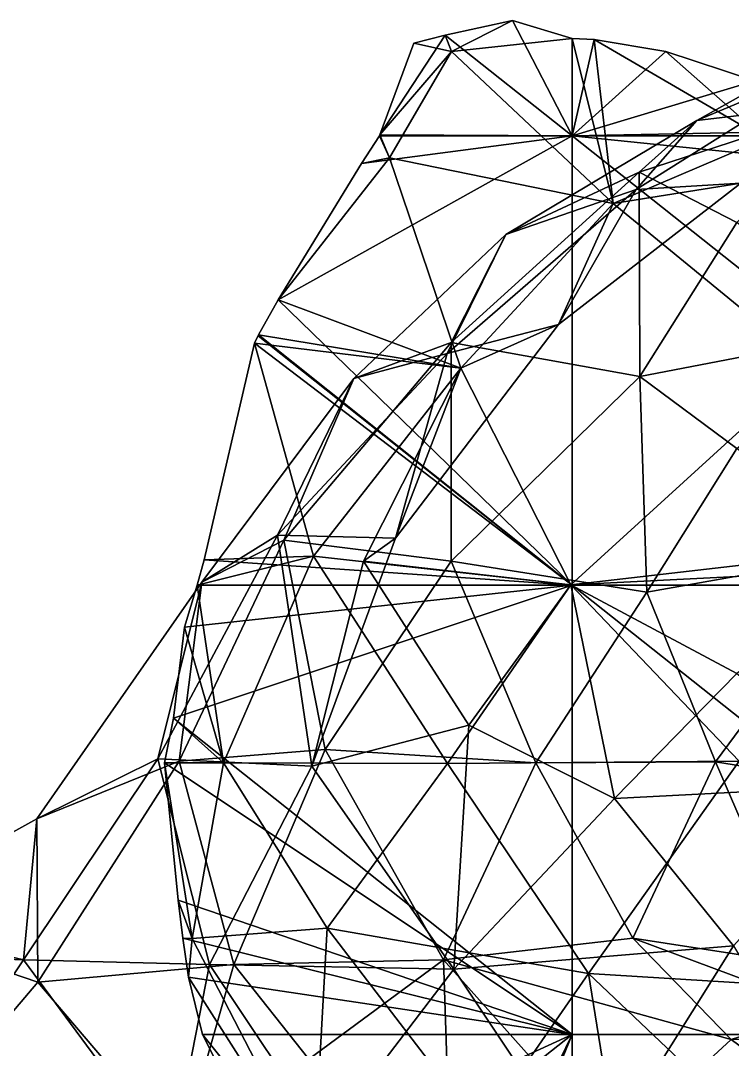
# Model space of a CAD drawing. Extents: x 290034 to 295698, y 4553723 to 4561693.
# Drawn here: x 294821.3 to 294884.1, y 4559665.6 to 4559756.5 of the extents above; entities that cross this region are included whole.
import ezdxf

# ---------------------------------------------------------------- set-up
doc = ezdxf.new("R2010")
doc.units = 0
doc.layers.add('Au_ppm_Pref_-_0_2', color=7, linetype='CONTINUOUS')

msp = doc.modelspace()

# ---------------------------------------------------------------- linework, layer by layer
at = {"layer": 'Au_ppm_Pref_-_0_2'}
for points in [[(294864.732, 4559756.476, 1839.715), (294870, 4559746.296, 1840.41), (294858.785, 4559755.198, 1839.576)], [(294859.323, 4559753.74, 1838.066), (294864.732, 4559756.476, 1839.715), (294858.785, 4559755.198, 1839.576)], [(294859.323, 4559753.74, 1838.066), (294870, 4559754.879, 1839.976), (294864.732, 4559756.476, 1839.715)], [(294870, 4559746.296, 1840.41), (294864.732, 4559756.476, 1839.715), (294870, 4559754.879, 1839.976)], [(294896.257, 4559756.189, 1817.984), (294894.039, 4559753.132, 1824.842), (294881.012, 4559747.648, 1817.889)], [(294896.257, 4559756.189, 1817.984), (294881.012, 4559747.648, 1817.889), (294894.964, 4559749.303, 1811.272)], [(294858.785, 4559755.198, 1839.576), (294853.012, 4559746.382, 1839.242), (294855.998, 4559754.473, 1839.389)], [(294870, 4559746.296, 1840.41), (294853.012, 4559746.382, 1839.242), (294858.785, 4559755.198, 1839.576)], [(294859.323, 4559753.74, 1838.066), (294858.785, 4559755.198, 1839.576), (294855.998, 4559754.473, 1839.389)], [(294873.605, 4559740.315, 1835.905), (294870, 4559754.879, 1839.976), (294859.323, 4559753.74, 1838.066)], [(294871.947, 4559754.818, 1840.24), (294870, 4559746.296, 1840.41), (294870, 4559754.879, 1839.976)], [(294873.605, 4559740.315, 1835.905), (294871.947, 4559754.818, 1840.24), (294870, 4559754.879, 1839.976)], [(294878.279, 4559753.743, 1841.142), (294870, 4559746.296, 1840.41), (294871.947, 4559754.818, 1840.24)], [(294878.279, 4559753.743, 1841.142), (294871.947, 4559754.818, 1840.24), (294887.016, 4559746.036, 1840.386)], [(294871.947, 4559754.818, 1840.24), (294873.605, 4559740.315, 1835.905), (294887.016, 4559746.036, 1840.386)], [(294853.012, 4559746.382, 1839.242), (294859.323, 4559753.74, 1838.066), (294855.998, 4559754.473, 1839.389)], [(294853.872, 4559744.365, 1838.621), (294859.323, 4559753.74, 1838.066), (294853.012, 4559746.382, 1839.242)], [(294873.605, 4559740.315, 1835.905), (294859.323, 4559753.74, 1838.066), (294853.872, 4559744.365, 1838.621)], [(294886.135, 4559751.139, 1842.325), (294870, 4559746.296, 1840.41), (294878.279, 4559753.743, 1841.142)], [(294887.016, 4559746.036, 1840.386), (294886.135, 4559751.139, 1842.325), (294878.279, 4559753.743, 1841.142)], [(294884.875, 4559742.106, 1829.492), (294875.647, 4559741.556, 1822.827), (294894.039, 4559753.132, 1824.842)], [(294875.647, 4559741.556, 1822.827), (294881.012, 4559747.648, 1817.889), (294894.039, 4559753.132, 1824.842)], [(294894.365, 4559746.772, 1843.648), (294870, 4559746.296, 1840.41), (294886.135, 4559751.139, 1842.325)], [(294894.964, 4559749.303, 1811.272), (294881.012, 4559747.648, 1817.889), (294875.903, 4559743.091, 1812.229)], [(294884.522, 4559738.653, 1807.459), (294894.964, 4559749.303, 1811.272), (294875.903, 4559743.091, 1812.229)], [(294875.647, 4559741.556, 1822.827), (294864.125, 4559737.574, 1817.433), (294881.012, 4559747.648, 1817.889)], [(294875.903, 4559743.091, 1812.229), (294881.012, 4559747.648, 1817.889), (294864.125, 4559737.574, 1817.433)], [(294895.008, 4559746.296, 1843.758), (294870, 4559746.296, 1840.41), (294894.365, 4559746.772, 1843.648)], [(294844.04, 4559731.796, 1839.464), (294851.398, 4559743.841, 1839.273), (294870, 4559746.296, 1840.41)], [(294844.04, 4559731.796, 1839.464), (294870, 4559746.296, 1840.41), (294870, 4559706.611, 1842.705)], [(294851.398, 4559743.841, 1839.273), (294852.969, 4559746.296, 1839.239), (294870, 4559746.296, 1840.41)], [(294853.872, 4559744.365, 1838.621), (294852.969, 4559746.296, 1839.239), (294851.398, 4559743.841, 1839.273)], [(294870, 4559746.296, 1840.41), (294852.969, 4559746.296, 1839.239), (294853.012, 4559746.382, 1839.242)], [(294853.872, 4559744.365, 1838.621), (294853.012, 4559746.382, 1839.242), (294852.969, 4559746.296, 1839.239)], [(294895.008, 4559746.296, 1843.758), (294899.912, 4559743.237, 1844.782), (294870, 4559746.296, 1840.41)], [(294870, 4559746.296, 1840.41), (294899.912, 4559743.237, 1844.782), (294920, 4559706.611, 1851.871)], [(294920, 4559706.611, 1851.871), (294870, 4559706.611, 1842.705), (294870, 4559746.296, 1840.41)], [(294873.605, 4559740.315, 1835.905), (294891.093, 4559725.967, 1835.251), (294887.016, 4559746.036, 1840.386)], [(294853.872, 4559744.365, 1838.621), (294851.398, 4559743.841, 1839.273), (294844.04, 4559731.796, 1839.464)], [(294860.148, 4559725.776, 1835.224), (294853.872, 4559744.365, 1838.621), (294844.04, 4559731.796, 1839.464)], [(294873.605, 4559740.315, 1835.905), (294853.872, 4559744.365, 1838.621), (294860.148, 4559725.776, 1835.224)], [(294875.903, 4559743.091, 1812.229), (294864.125, 4559737.574, 1817.433), (294859.315, 4559728.035, 1811.38)], [(294875.981, 4559725.037, 1805.928), (294875.903, 4559743.091, 1812.229), (294859.315, 4559728.035, 1811.38)], [(294884.522, 4559738.653, 1807.459), (294875.903, 4559743.091, 1812.229), (294875.981, 4559725.037, 1805.928)], [(294873.605, 4559740.315, 1835.905), (294868.799, 4559729.632, 1828.641), (294884.875, 4559742.106, 1829.492)], [(294884.875, 4559742.106, 1829.492), (294868.799, 4559729.632, 1828.641), (294875.647, 4559741.556, 1822.827)], [(294873.605, 4559740.315, 1835.905), (294884.875, 4559742.106, 1829.492), (294891.093, 4559725.967, 1835.251)], [(294868.799, 4559729.632, 1828.641), (294858.948, 4559727.066, 1823.323), (294875.647, 4559741.556, 1822.827)], [(294875.647, 4559741.556, 1822.827), (294858.948, 4559727.066, 1823.323), (294864.125, 4559737.574, 1817.433)], [(294873.605, 4559740.315, 1835.905), (294860.148, 4559725.776, 1835.224), (294868.799, 4559729.632, 1828.641)], [(294875.981, 4559725.037, 1805.928), (294896.634, 4559729.022, 1804.011), (294884.522, 4559738.653, 1807.459)], [(294864.125, 4559737.574, 1817.433), (294858.948, 4559727.066, 1823.323), (294850.706, 4559724.86, 1817.433)], [(294864.125, 4559737.574, 1817.433), (294850.706, 4559724.86, 1817.433), (294859.315, 4559728.035, 1811.38)], [(294870, 4559706.611, 1842.705), (294842.295, 4559728.715, 1839.522), (294844.04, 4559731.796, 1839.464)], [(294842.295, 4559728.715, 1839.522), (294860.148, 4559725.776, 1835.224), (294844.04, 4559731.796, 1839.464)], [(294860.148, 4559725.776, 1835.224), (294854.401, 4559710.768, 1829.312), (294868.799, 4559729.632, 1828.641)], [(294868.799, 4559729.632, 1828.641), (294854.401, 4559710.768, 1829.312), (294858.948, 4559727.066, 1823.323)], [(294842.25, 4559728.636, 1839.524), (294841.937, 4559727.978, 1839.522), (294842.295, 4559728.715, 1839.522)], [(294841.937, 4559727.978, 1839.522), (294860.148, 4559725.776, 1835.224), (294842.295, 4559728.715, 1839.522)], [(294870, 4559706.611, 1842.705), (294841.937, 4559727.978, 1839.522), (294842.25, 4559728.636, 1839.524)], [(294870, 4559706.611, 1842.705), (294842.25, 4559728.636, 1839.524), (294842.295, 4559728.715, 1839.522)], [(294884.522, 4559718.692, 1802.234), (294896.634, 4559729.022, 1804.011), (294875.981, 4559725.037, 1805.928)], [(294870, 4559706.611, 1842.705), (294837.483, 4559708.832, 1839.866), (294841.937, 4559727.978, 1839.522)], [(294837.483, 4559708.832, 1839.866), (294847.163, 4559709.176, 1836.315), (294841.937, 4559727.978, 1839.522)], [(294847.163, 4559709.176, 1836.315), (294860.148, 4559725.776, 1835.224), (294841.937, 4559727.978, 1839.522)], [(294859.313, 4559708.717, 1805.542), (294859.315, 4559728.035, 1811.38), (294844.522, 4559710.579, 1811.86)], [(294859.315, 4559728.035, 1811.38), (294850.706, 4559724.86, 1817.433), (294844.522, 4559710.579, 1811.86)], [(294859.313, 4559708.717, 1805.542), (294875.981, 4559725.037, 1805.928), (294859.315, 4559728.035, 1811.38)], [(294854.401, 4559710.768, 1829.312), (294843.978, 4559711.02, 1823.12), (294858.948, 4559727.066, 1823.323)], [(294858.948, 4559727.066, 1823.323), (294843.978, 4559711.02, 1823.12), (294850.706, 4559724.86, 1817.433)], [(294847.163, 4559709.176, 1836.315), (294869.884, 4559706.63, 1835.251), (294860.148, 4559725.776, 1835.224)], [(294860.148, 4559725.776, 1835.224), (294869.884, 4559706.63, 1835.251), (294851.568, 4559708.729, 1832.968)], [(294860.148, 4559725.776, 1835.224), (294851.568, 4559708.729, 1832.968), (294854.401, 4559710.768, 1829.312)], [(294869.884, 4559706.63, 1835.251), (294897.678, 4559709.839, 1836.874), (294891.093, 4559725.967, 1835.251)], [(294891.093, 4559725.967, 1835.251), (294896.82, 4559707.993, 1834.168), (294869.884, 4559706.63, 1835.251)], [(294850.706, 4559724.86, 1817.433), (294843.978, 4559711.02, 1823.12), (294837.296, 4559706.866, 1817.433)], [(294837.296, 4559706.866, 1817.433), (294844.522, 4559710.579, 1811.86), (294850.706, 4559724.86, 1817.433)], [(294876.59, 4559706.001, 1800.436), (294875.981, 4559725.037, 1805.928), (294859.313, 4559708.717, 1805.542)], [(294884.522, 4559718.692, 1802.234), (294875.981, 4559725.037, 1805.928), (294876.59, 4559706.001, 1800.436)], [(294876.59, 4559706.001, 1800.436), (294896.34, 4559709.488, 1797.786), (294884.522, 4559718.692, 1802.234)], [(294847.014, 4559690.63, 1828.903), (294833.414, 4559691.259, 1823.362), (294843.978, 4559711.02, 1823.12)], [(294843.978, 4559711.02, 1823.12), (294833.414, 4559691.259, 1823.362), (294837.296, 4559706.866, 1817.433)], [(294843.978, 4559711.02, 1823.12), (294854.401, 4559710.768, 1829.312), (294847.014, 4559690.63, 1828.903)], [(294835.294, 4559691.059, 1811.696), (294844.522, 4559710.579, 1811.86), (294837.296, 4559706.866, 1817.433)], [(294835.294, 4559691.059, 1811.696), (294848.168, 4559692.087, 1806.744), (294844.522, 4559710.579, 1811.86)], [(294848.168, 4559692.087, 1806.744), (294859.313, 4559708.717, 1805.542), (294844.522, 4559710.579, 1811.86)], [(294851.568, 4559708.729, 1832.968), (294847.014, 4559690.63, 1828.903), (294854.401, 4559710.768, 1829.312)], [(294836.869, 4559706.611, 1839.898), (294847.163, 4559709.176, 1836.315), (294837.483, 4559708.832, 1839.866)], [(294839.212, 4559690.911, 1837.649), (294847.163, 4559709.176, 1836.315), (294836.869, 4559706.611, 1839.898)], [(294858.995, 4559690.845, 1835.931), (294847.163, 4559709.176, 1836.315), (294839.212, 4559690.911, 1837.649)], [(294858.995, 4559690.845, 1835.931), (294869.884, 4559706.63, 1835.251), (294847.163, 4559709.176, 1836.315)], [(294897.678, 4559709.839, 1836.874), (294869.884, 4559706.63, 1835.251), (294884.731, 4559691.055, 1837.465)], [(294882.657, 4559691.002, 1796.884), (294896.34, 4559709.488, 1797.786), (294876.59, 4559706.001, 1800.436)], [(294896.406, 4559688.795, 1795.739), (294896.34, 4559709.488, 1797.786), (294882.657, 4559691.002, 1796.884)], [(294870, 4559706.611, 1842.705), (294836.869, 4559706.611, 1839.898), (294837.483, 4559708.832, 1839.866)], [(294860.863, 4559694.249, 1833.413), (294847.014, 4559690.63, 1828.903), (294851.568, 4559708.729, 1832.968)], [(294866.786, 4559690.911, 1800.681), (294859.313, 4559708.717, 1805.542), (294848.168, 4559692.087, 1806.744)], [(294851.568, 4559708.729, 1832.968), (294869.884, 4559706.63, 1835.251), (294860.863, 4559694.249, 1833.413)], [(294876.59, 4559706.001, 1800.436), (294859.313, 4559708.717, 1805.542), (294866.786, 4559690.911, 1800.681)], [(294896.82, 4559707.993, 1834.168), (294884.522, 4559698.792, 1832.625), (294869.884, 4559706.63, 1835.251)], [(294837.296, 4559706.866, 1817.433), (294833.414, 4559691.259, 1823.362), (294822.707, 4559685.979, 1817.433)], [(294835.294, 4559691.059, 1811.696), (294837.296, 4559706.866, 1817.433), (294822.707, 4559685.979, 1817.433)], [(294835.743, 4559702.911, 1839.989), (294870, 4559706.611, 1842.705), (294834.795, 4559694.868, 1840.313)], [(294834.795, 4559694.868, 1840.313), (294870, 4559706.611, 1842.705), (294870, 4559666.926, 1844.702)], [(294836.869, 4559706.611, 1839.898), (294870, 4559706.611, 1842.705), (294835.743, 4559702.911, 1839.989)], [(294839.212, 4559690.911, 1837.649), (294836.869, 4559706.611, 1839.898), (294835.743, 4559702.911, 1839.989)], [(294884.731, 4559691.055, 1837.465), (294869.884, 4559706.63, 1835.251), (294858.995, 4559690.845, 1835.931)], [(294873.727, 4559687.758, 1831.214), (294860.863, 4559694.249, 1833.413), (294869.884, 4559706.63, 1835.251)], [(294869.884, 4559706.63, 1835.251), (294884.522, 4559698.792, 1832.625), (294873.727, 4559687.758, 1831.214)], [(294870, 4559706.611, 1842.705), (294920, 4559706.611, 1851.871), (294920, 4559666.926, 1858.091)], [(294920, 4559666.926, 1858.091), (294870, 4559666.926, 1844.702), (294870, 4559706.611, 1842.705)], [(294876.59, 4559706.001, 1800.436), (294866.786, 4559690.911, 1800.681), (294882.657, 4559691.002, 1796.884)], [(294839.212, 4559690.911, 1837.649), (294835.743, 4559702.911, 1839.989), (294834.795, 4559694.868, 1840.313)], [(294884.522, 4559698.792, 1832.625), (294897.081, 4559688.97, 1831.569), (294873.727, 4559687.758, 1831.214)], [(294870, 4559666.926, 1844.702), (294833.985, 4559690.911, 1840.672), (294834.795, 4559694.868, 1840.313)], [(294839.212, 4559690.911, 1837.649), (294834.795, 4559694.868, 1840.313), (294833.985, 4559690.911, 1840.672)], [(294860.863, 4559694.249, 1833.413), (294859.53, 4559672.697, 1829.803), (294847.014, 4559690.63, 1828.903)], [(294860.863, 4559694.249, 1833.413), (294873.727, 4559687.758, 1831.214), (294859.53, 4559672.697, 1829.803)], [(294835.294, 4559691.059, 1811.696), (294840.122, 4559673.093, 1808.382), (294848.168, 4559692.087, 1806.744)], [(294840.122, 4559673.093, 1808.382), (294858.617, 4559673.519, 1805.075), (294848.168, 4559692.087, 1806.744)], [(294866.786, 4559690.911, 1800.681), (294848.168, 4559692.087, 1806.744), (294858.617, 4559673.519, 1805.075)], [(294821.534, 4559673.528, 1823.474), (294833.414, 4559691.259, 1823.362), (294837.956, 4559673.093, 1827.506)], [(294821.534, 4559673.528, 1823.474), (294822.707, 4559685.979, 1817.433), (294833.414, 4559691.259, 1823.362)], [(294835.294, 4559691.059, 1811.696), (294822.707, 4559685.979, 1817.433), (294822.818, 4559671.551, 1813.07)], [(294835.294, 4559691.059, 1811.696), (294822.818, 4559671.551, 1813.07), (294840.122, 4559673.093, 1808.382)], [(294837.956, 4559673.093, 1827.506), (294833.414, 4559691.259, 1823.362), (294847.014, 4559690.63, 1828.903)], [(294884.731, 4559691.055, 1837.465), (294858.995, 4559690.845, 1835.931), (294871.433, 4559672.311, 1837.413)], [(294866.786, 4559690.911, 1800.681), (294875.346, 4559675.428, 1800.49), (294882.657, 4559691.002, 1796.884)], [(294884.731, 4559691.055, 1837.465), (294871.433, 4559672.311, 1837.413), (294896.748, 4559670.746, 1837.522)], [(294875.346, 4559675.428, 1800.49), (294890.378, 4559673.093, 1796.437), (294882.657, 4559691.002, 1796.884)], [(294896.406, 4559688.795, 1795.739), (294882.657, 4559691.002, 1796.884), (294890.378, 4559673.093, 1796.437)], [(294870, 4559666.926, 1844.702), (294835.183, 4559678.771, 1841.94), (294833.985, 4559690.911, 1840.672)], [(294836.448, 4559675.408, 1841.752), (294833.985, 4559690.911, 1840.672), (294835.183, 4559678.771, 1841.94)], [(294839.212, 4559690.911, 1837.649), (294833.985, 4559690.911, 1840.672), (294836.448, 4559675.408, 1841.752)], [(294836.448, 4559675.408, 1841.752), (294848.364, 4559676.299, 1837.093), (294839.212, 4559690.911, 1837.649)], [(294859.53, 4559672.697, 1829.803), (294837.956, 4559673.093, 1827.506), (294847.014, 4559690.63, 1828.903)], [(294858.995, 4559690.845, 1835.931), (294839.212, 4559690.911, 1837.649), (294848.364, 4559676.299, 1837.093)], [(294858.995, 4559690.845, 1835.931), (294848.364, 4559676.299, 1837.093), (294871.433, 4559672.311, 1837.413)], [(294875.346, 4559675.428, 1800.49), (294866.786, 4559690.911, 1800.681), (294858.617, 4559673.519, 1805.075)], [(294873.727, 4559687.758, 1831.214), (294897.081, 4559688.97, 1831.569), (294884.249, 4559674.74, 1829.073)], [(294873.727, 4559687.758, 1831.214), (294884.249, 4559674.74, 1829.073), (294859.53, 4559672.697, 1829.803)], [(294806.638, 4559677.051, 1816.869), (294822.707, 4559685.979, 1817.433), (294821.534, 4559673.528, 1823.474)], [(294822.707, 4559685.979, 1817.433), (294806.638, 4559677.051, 1816.869), (294822.818, 4559671.551, 1813.07)], [(294870, 4559666.926, 1844.702), (294835.604, 4559675.439, 1842.293), (294835.183, 4559678.771, 1841.94)], [(294835.604, 4559675.439, 1842.293), (294836.448, 4559675.408, 1841.752), (294835.183, 4559678.771, 1841.94)], [(294796.559, 4559674.456, 1823.653), (294806.638, 4559677.051, 1816.869), (294821.534, 4559673.528, 1823.474)], [(294822.818, 4559671.551, 1813.07), (294806.638, 4559677.051, 1816.869), (294809.323, 4559655.679, 1812.354)], [(294836.448, 4559675.408, 1841.752), (294847.151, 4559654.638, 1841.545), (294848.364, 4559676.299, 1837.093)], [(294861.925, 4559658.578, 1837.579), (294848.364, 4559676.299, 1837.093), (294847.151, 4559654.638, 1841.545)], [(294871.433, 4559672.311, 1837.413), (294848.364, 4559676.299, 1837.093), (294861.925, 4559658.578, 1837.579)], [(294870, 4559666.926, 1844.702), (294836.096, 4559671.994, 1842.66), (294835.604, 4559675.439, 1842.293)], [(294836.096, 4559671.994, 1842.66), (294836.448, 4559675.408, 1841.752), (294835.604, 4559675.439, 1842.293)], [(294836.096, 4559671.994, 1842.66), (294847.151, 4559654.638, 1841.545), (294836.448, 4559675.408, 1841.752)], [(294884.04, 4559666.474, 1804.933), (294875.346, 4559675.428, 1800.49), (294858.617, 4559673.519, 1805.075)], [(294884.249, 4559674.74, 1829.073), (294871.625, 4559654.577, 1828.532), (294859.53, 4559672.697, 1829.803)], [(294884.249, 4559674.74, 1829.073), (294896.009, 4559655.275, 1828.788), (294871.625, 4559654.577, 1828.532)], [(294875.346, 4559675.428, 1800.49), (294884.04, 4559666.474, 1804.933), (294898.172, 4559666.928, 1799.24)], [(294875.346, 4559675.428, 1800.49), (294898.172, 4559666.928, 1799.24), (294890.378, 4559673.093, 1796.437)], [(294796.559, 4559674.456, 1823.653), (294821.534, 4559673.528, 1823.474), (294809.386, 4559655.342, 1825.333)], [(294907.501, 4559673.94, 1805.664), (294884.04, 4559666.474, 1804.933), (294897.528, 4559656.492, 1807.582)], [(294907.501, 4559673.94, 1805.664), (294898.172, 4559666.928, 1799.24), (294884.04, 4559666.474, 1804.933)], [(294809.386, 4559655.342, 1825.333), (294821.534, 4559673.528, 1823.474), (294834.584, 4559655.844, 1824.805)], [(294821.534, 4559673.528, 1823.474), (294837.956, 4559673.093, 1827.506), (294834.584, 4559655.844, 1824.805)], [(294835.438, 4559656.748, 1812.28), (294840.122, 4559673.093, 1808.382), (294822.818, 4559671.551, 1813.07)], [(294848.175, 4559657.802, 1827.786), (294834.584, 4559655.844, 1824.805), (294837.956, 4559673.093, 1827.506)], [(294835.438, 4559656.748, 1812.28), (294846.724, 4559664.731, 1808.707), (294840.122, 4559673.093, 1808.382)], [(294848.175, 4559657.802, 1827.786), (294837.956, 4559673.093, 1827.506), (294859.53, 4559672.697, 1829.803)], [(294846.724, 4559664.731, 1808.707), (294858.617, 4559673.519, 1805.075), (294840.122, 4559673.093, 1808.382)], [(294859.376, 4559651.251, 1810.097), (294858.617, 4559673.519, 1805.075), (294846.724, 4559664.731, 1808.707)], [(294859.376, 4559651.251, 1810.097), (294873.554, 4559656.784, 1806.827), (294858.617, 4559673.519, 1805.075)], [(294884.04, 4559666.474, 1804.933), (294858.617, 4559673.519, 1805.075), (294873.554, 4559656.784, 1806.827)], [(294870, 4559666.926, 1844.702), (294837.333, 4559666.926, 1843.222), (294836.096, 4559671.994, 1842.66)], [(294837.333, 4559666.926, 1843.222), (294847.151, 4559654.638, 1841.545), (294836.096, 4559671.994, 1842.66)], [(294871.625, 4559654.577, 1828.532), (294848.175, 4559657.802, 1827.786), (294859.53, 4559672.697, 1829.803)], [(294871.433, 4559672.311, 1837.413), (294861.925, 4559658.578, 1837.579), (294874.883, 4559650.976, 1838.362)], [(294896.748, 4559670.746, 1837.522), (294871.433, 4559672.311, 1837.413), (294886.402, 4559658.131, 1837.089)], [(294874.883, 4559650.976, 1838.362), (294886.402, 4559658.131, 1837.089), (294871.433, 4559672.311, 1837.413)], [(294822.818, 4559671.551, 1813.07), (294809.323, 4559655.679, 1812.354), (294835.438, 4559656.748, 1812.28)], [(294870, 4559666.926, 1844.702), (294843.479, 4559654.768, 1843.155), (294837.333, 4559666.926, 1843.222)], [(294847.151, 4559654.638, 1841.545), (294837.333, 4559666.926, 1843.222), (294843.479, 4559654.768, 1843.155)], [(294870, 4559666.926, 1844.702), (294846.828, 4559648.61, 1843.131), (294843.479, 4559654.768, 1843.155)], [(294870, 4559666.926, 1844.702), (294856.145, 4559638.5, 1843.265), (294846.828, 4559648.61, 1843.131)], [(294857.749, 4559636.965, 1843.294), (294856.145, 4559638.5, 1843.265), (294870, 4559666.926, 1844.702)], [(294857.749, 4559636.965, 1843.294), (294870, 4559666.926, 1844.702), (294870, 4559627.241, 1843.573)], [(294870, 4559627.241, 1843.573), (294870, 4559666.926, 1844.702), (294920, 4559666.926, 1858.091)], [(294920, 4559666.926, 1858.091), (294920, 4559642.469, 1863.972), (294870, 4559627.241, 1843.573)], [(294873.554, 4559656.784, 1806.827), (294897.528, 4559656.492, 1807.582), (294884.04, 4559666.474, 1804.933)]]:
    msp.add_3dface(points, dxfattribs=at)

doc.saveas('drawing.dxf')
